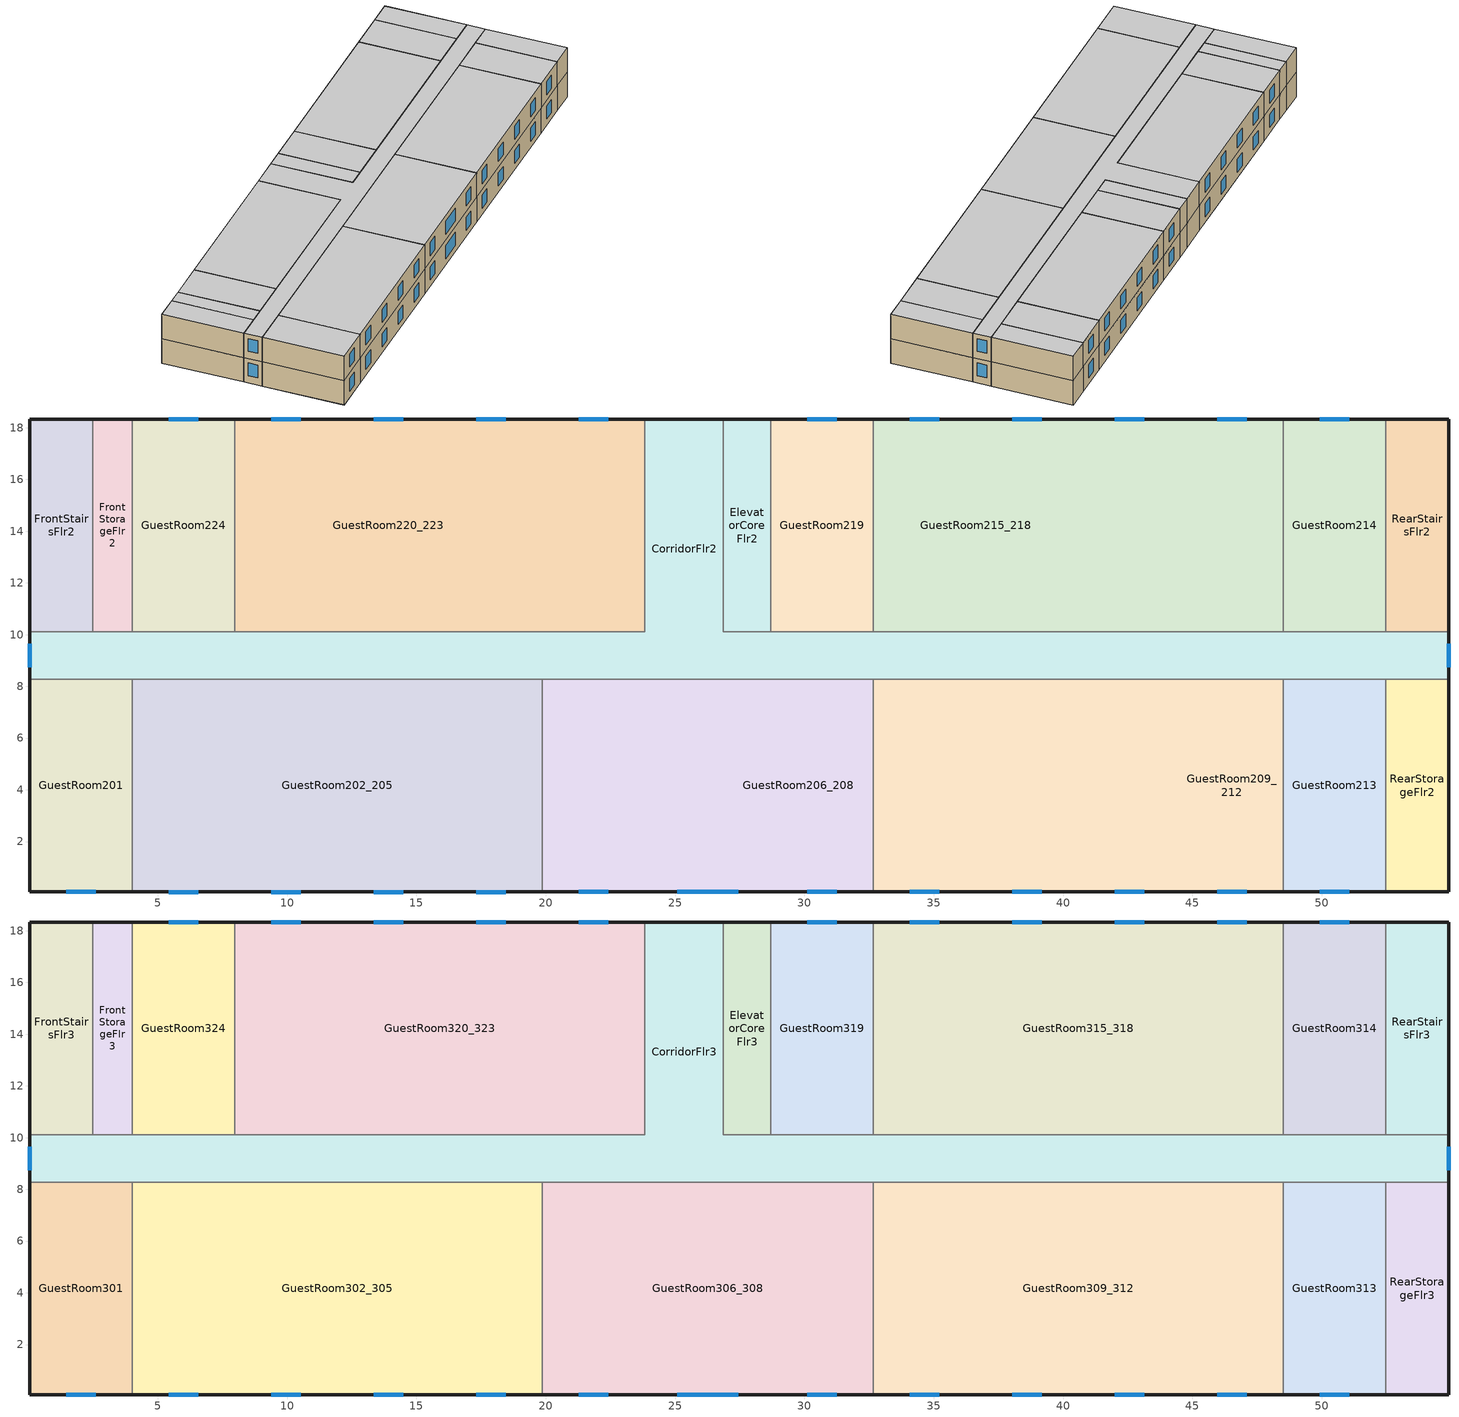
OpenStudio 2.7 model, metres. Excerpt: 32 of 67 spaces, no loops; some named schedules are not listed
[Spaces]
CorridorFlr2
 floor to CorridorFlr1: 26.87,18.34 26.87,10.11 54.91,10.11 54.91,8.28 0.05,8.28 0.05,10.11 23.82,10.11 23.82,18.34 z3.35
 wall outside: 0.05,10.11 0.05,8.28 / 54.91,8.28 54.91,10.11 / 26.87,18.34 23.82,18.34 z3.35:6.1
 wall to GuestRoom201: 0.05,8.28 4.01,8.28 z3.35:6.1
 wall to GuestRoom213: 48.51,8.28 52.47,8.28 z3.35:6.1
 wall to GuestRoom219: 32.66,10.11 28.7,10.11 z3.35:6.1
 wall to GuestRoom209_212: 32.66,8.28 48.51,8.28 z3.35:6.1
 wall to FrontStorageFlr2: 4.01,10.11 2.49,10.11 z3.35:6.1
 wall to RearStairsFlr2: 54.91,10.11 52.47,10.11 z3.35:6.1
 wall to ElevatorCoreFlr2: 28.7,10.11 26.87,10.11 26.87,18.34 z3.35:6.1
 wall to GuestRoom215_218: 48.51,10.11 32.66,10.11 z3.35:6.1
 wall to RearStorageFlr2: 52.47,8.28 54.91,8.28 z3.35:6.1
 wall to FrontStairsFlr2: 2.49,10.11 0.05,10.11 z3.35:6.1
 wall to GuestRoom206_208: 19.86,8.28 32.66,8.28 z3.35:6.1
 wall to GuestRoom220_223: 23.82,18.34 23.82,10.11 7.97,10.11 z3.35:6.1
 wall to GuestRoom202_205: 4.01,8.28 19.86,8.28 z3.35:6.1
 wall to GuestRoom224: 7.97,10.11 4.01,10.11 z3.35:6.1
 wall to GuestRoom214: 52.47,10.11 48.51,10.11 z3.35:6.1
 window: 0.05,9.66 0.05,8.73 / 54.91,8.73 54.91,9.66 z4.19:5.61
GuestRoom201
 floor to FrontLoungeFlr1: 4.01,8.28 4.01,0.05 0.05,0.05 0.05,8.28 z3.35
 wall outside: 0.05,8.28 0.05,0.05 4.01,0.05 z3.35:6.1
 wall to GuestRoom202_205: 4.01,0.05 4.01,8.28 z3.35:6.1
 window: 1.46,0.05 2.6,0.05 z4:5.45
GuestRoom220_223
 floor to FrontOfficeFlr1: 19.86,18.34 19.86,10.11 7.97,10.11 7.97,18.34 z3.35
 floor to ExerciseCenterFlr1: 23.82,18.34 23.82,10.11 19.86,10.11 19.86,18.34 z3.35
 wall outside: 23.82,18.34 7.97,18.34 z3.35:6.1
 wall to GuestRoom224: 7.97,18.34 7.97,10.11 z3.35:6.1
 window: 22.41,18.34 21.27,18.34 / 18.45,18.34 17.31,18.34 / 14.49,18.34 13.35,18.34 / 10.52,18.34 9.39,18.34 z4:5.45
GuestRoom202_205
 floor to FrontLoungeFlr1: 19.86,8.28 19.86,0.05 4.01,0.05 4.01,8.28 z3.35
 wall outside: 4.01,0.05 19.86,0.05 z3.35:6.1
 wall to GuestRoom206_208: 19.86,0.05 19.86,8.28 z3.35:6.1
 window: 17.31,0.05 18.45,0.05 / 9.39,0.05 10.52,0.05 / 13.35,0.05 14.49,0.05 / 5.42,0.05 6.56,0.05 z4:5.45
GuestRoom219
 floor to LaundryRoomFlr1: 32.66,18.34 32.66,10.11 28.7,10.11 28.7,18.34 z3.35
 wall outside: 32.66,18.34 28.7,18.34 z3.35:6.1
 wall to GuestRoom215_218: 32.66,10.11 32.66,18.34 z3.35:6.1
 wall to ElevatorCoreFlr2: 28.7,18.34 28.7,10.11 z3.35:6.1
 window: 31.25,18.34 30.11,18.34 z4:5.45
GuestRoom215_218
 floor to EmployeeLoungeFlr1: 44.55,18.34 44.55,10.11 40.59,10.11 40.59,18.34 z3.35
 floor to LaundryRoomFlr1: 40.59,18.34 40.59,10.11 32.66,10.11 32.66,18.34 z3.35
 floor to GuestRoom105: 48.51,18.34 48.51,10.11 44.55,10.11 44.55,18.34 z3.35
 wall outside: 48.51,18.34 32.66,18.34 z3.35:6.1
 wall to GuestRoom214: 48.51,10.11 48.51,18.34 z3.35:6.1
 window: 43.14,18.34 42,18.34 / 39.18,18.34 38.04,18.34 / 47.1,18.34 45.96,18.34 / 35.21,18.34 34.07,18.34 z4:5.45
GuestRoom213
 floor to GuestRoom103: 52.47,8.28 52.47,0.05 48.51,0.05 48.51,8.28 z3.35
 wall outside: 48.51,0.05 52.47,0.05 z3.35:6.1
 wall to GuestRoom209_212: 48.51,8.28 48.51,0.05 z3.35:6.1
 wall to RearStorageFlr2: 52.47,0.05 52.47,8.28 z3.35:6.1
 window: 49.92,0.05 51.06,0.05 z4:5.45
FrontStorageFlr2
 floor to FrontStorageFlr1: 4.01,18.34 4.01,10.11 2.49,10.11 2.49,18.34 z3.35
 wall outside: 4.01,18.34 2.49,18.34 z3.35:6.1
 wall to FrontStairsFlr2: 2.49,18.34 2.49,10.11 z3.35:6.1
 wall to GuestRoom224: 4.01,10.11 4.01,18.34 z3.35:6.1
GuestRoom206_208
 floor to RestroomFlr1: 23.82,8.28 23.82,0.05 19.86,0.05 19.86,8.28 z3.35
 floor to CorridorFlr1: 26.87,8.28 26.87,0.05 23.82,0.05 23.82,8.28 z3.35
 floor to MeetingRoomFlr1: 32.66,8.28 32.66,0.05 26.87,0.05 26.87,8.28 z3.35
 wall outside: 19.86,0.05 32.66,0.05 z3.35:6.1
 wall to GuestRoom209_212: 32.66,0.05 32.66,8.28 z3.35:6.1
 window: 25.08,0.05 27.44,0.05 / 21.27,0.05 22.41,0.05 / 30.11,0.05 31.25,0.05 z4:5.45
RearStorageFlr2
 floor to RearStorageFlr1: 54.91,8.28 54.91,0.05 52.47,0.05 52.47,8.28 z3.35
 wall outside: 52.47,0.05 54.91,0.05 54.91,8.28 z3.35:6.1
ElevatorCoreFlr2
 floor to ElevatorCoreFlr1: 28.7,18.34 28.7,10.11 26.87,10.11 26.87,18.34 z3.35
 wall outside: 28.7,18.34 26.87,18.34 z3.35:6.1
GuestRoom224
 floor to FrontOfficeFlr1: 7.97,18.34 7.97,10.11 4.01,10.11 4.01,18.34 z3.35
 wall outside: 7.97,18.34 4.01,18.34 z3.35:6.1
 window: 6.56,18.34 5.42,18.34 z4:5.45
RearStairsFlr2
 floor to RearStairsFlr1: 54.91,18.34 54.91,10.11 52.47,10.11 52.47,18.34 z3.35
 wall outside: 54.91,10.11 54.91,18.34 52.47,18.34 z3.35:6.1
 wall to GuestRoom214: 52.47,18.34 52.47,10.11 z3.35:6.1
FrontStairsFlr2
 floor to FrontStairsFlr1: 2.49,18.34 2.49,10.11 0.05,10.11 0.05,18.34 z3.35
 wall outside: 2.49,18.34 0.05,18.34 0.05,10.11 z3.35:6.1
GuestRoom209_212
 floor to GuestRoom102: 48.51,8.28 48.51,0.05 44.55,0.05 44.55,8.28 z3.35
 floor to GuestRoom101: 44.55,8.28 44.55,0.05 40.59,0.05 40.59,8.28 z3.35
 floor to MeetingRoomFlr1: 36.62,8.28 36.62,0.05 32.66,0.05 32.66,8.28 z3.35
 floor to MechanicalRoomFlr1: 40.59,8.28 40.59,0.05 36.62,0.05 36.62,8.28 z3.35
 wall outside: 32.66,0.05 48.51,0.05 z3.35:6.1
 window: 34.07,0.05 35.21,0.05 / 38.04,0.05 39.18,0.05 / 45.96,0.05 47.1,0.05 / 42,0.05 43.14,0.05 z4:5.45
GuestRoom214
 floor to GuestRoom104: 52.47,18.34 52.47,10.11 48.51,10.11 48.51,18.34 z3.35
 wall outside: 52.47,18.34 48.51,18.34 z3.35:6.1
 window: 51.06,18.34 49.92,18.34 z4:5.45
GuestRoom319
 floor to GuestRoom219: 32.66,18.34 32.66,10.11 28.7,10.11 28.7,18.34 z6.1
 wall outside: 32.66,18.34 28.7,18.34 z6.1:8.84
 wall to CorridorFlr3: 28.7,10.11 32.66,10.11 z6.1:8.84
 wall to GuestRoom315_318: 32.66,10.11 32.66,18.34 z6.1:8.84
 wall to ElevatorCoreFlr3: 28.7,18.34 28.7,10.11 z6.1:8.84
 window: 31.25,18.34 30.11,18.34 z6.75:8.19
 ceiling to GuestRoom419: 32.66,10.11 32.66,18.34 28.7,18.34 28.7,10.11 z8.84
GuestRoom320_323
 floor to GuestRoom220_223: 23.82,18.34 23.82,10.11 7.97,10.11 7.97,18.34 z6.1
 wall outside: 23.82,18.34 7.97,18.34 z6.1:8.84
 wall to CorridorFlr3: 7.97,10.11 23.82,10.11 23.82,18.34 z6.1:8.84
 wall to GuestRoom324: 7.97,18.34 7.97,10.11 z6.1:8.84
 window: 10.52,18.34 9.39,18.34 / 14.49,18.34 13.35,18.34 / 18.45,18.34 17.31,18.34 / 22.41,18.34 21.27,18.34 z6.75:8.19
 ceiling to GuestRoom420_423: 23.82,10.11 23.82,18.34 7.97,18.34 7.97,10.11 z8.84
RearStorageFlr3
 floor to RearStorageFlr2: 54.91,8.28 54.91,0.05 52.47,0.05 52.47,8.28 z6.1
 wall outside: 52.47,0.05 54.91,0.05 54.91,8.28 z6.1:8.84
 wall to GuestRoom313: 52.47,8.28 52.47,0.05 z6.1:8.84
 wall to CorridorFlr3: 54.91,8.28 52.47,8.28 z6.1:8.84
 ceiling to RearStorageFlr4: 54.91,0.05 54.91,8.28 52.47,8.28 52.47,0.05 z8.84
GuestRoom302_305
 floor to GuestRoom202_205: 19.86,8.28 19.86,0.05 4.01,0.05 4.01,8.28 z6.1
 wall outside: 4.01,0.05 19.86,0.05 z6.1:8.84
 wall to CorridorFlr3: 19.86,8.28 4.01,8.28 z6.1:8.84
 wall to GuestRoom306_308: 19.86,0.05 19.86,8.28 z6.1:8.84
 wall to GuestRoom301: 4.01,8.28 4.01,0.05 z6.1:8.84
 window: 5.42,0.05 6.56,0.05 / 17.31,0.05 18.45,0.05 / 9.39,0.05 10.52,0.05 / 13.35,0.05 14.49,0.05 z6.75:8.19
 ceiling to GuestRoom402_405: 19.86,0.05 19.86,8.28 4.01,8.28 4.01,0.05 z8.84
CorridorFlr3
 floor to CorridorFlr2: 26.87,18.34 26.87,10.11 54.91,10.11 54.91,8.28 0.05,8.28 0.05,10.11 23.82,10.11 23.82,18.34 z6.1
 wall outside: 0.05,10.11 0.05,8.28 / 26.87,18.34 23.82,18.34 / 54.91,8.28 54.91,10.11 z6.1:8.84
 wall to ElevatorCoreFlr3: 28.7,10.11 26.87,10.11 26.87,18.34 z6.1:8.84
 wall to FrontStairsFlr3: 2.49,10.11 0.05,10.11 z6.1:8.84
 wall to RearStairsFlr3: 54.91,10.11 52.47,10.11 z6.1:8.84
 wall to GuestRoom301: 0.05,8.28 4.01,8.28 z6.1:8.84
 wall to GuestRoom313: 48.51,8.28 52.47,8.28 z6.1:8.84
 wall to FrontStorageFlr3: 4.01,10.11 2.49,10.11 z6.1:8.84
 wall to GuestRoom314: 52.47,10.11 48.51,10.11 z6.1:8.84
 wall to GuestRoom324: 7.97,10.11 4.01,10.11 z6.1:8.84
 wall to GuestRoom309_312: 32.66,8.28 48.51,8.28 z6.1:8.84
 wall to GuestRoom306_308: 19.86,8.28 32.66,8.28 z6.1:8.84
 wall to GuestRoom315_318: 48.51,10.11 32.66,10.11 z6.1:8.84
 window: 54.91,8.73 54.91,9.66 / 0.05,9.66 0.05,8.73 z6.94:8.36
 ceiling to CorridorFlr4: 54.91,8.28 54.91,10.11 26.87,10.11 26.87,18.34 23.82,18.34 23.82,10.11 0.05,10.11 0.05,8.28 z8.84
GuestRoom315_318
 floor to GuestRoom215_218: 48.51,18.34 48.51,10.11 32.66,10.11 32.66,18.34 z6.1
 wall outside: 48.51,18.34 32.66,18.34 z6.1:8.84
 wall to GuestRoom314: 48.51,10.11 48.51,18.34 z6.1:8.84
 window: 35.21,18.34 34.07,18.34 / 43.14,18.34 42,18.34 / 47.1,18.34 45.96,18.34 / 39.18,18.34 38.04,18.34 z6.75:8.19
 ceiling to GuestRoom415_418: 48.51,10.11 48.51,18.34 32.66,18.34 32.66,10.11 z8.84
GuestRoom301
 floor to GuestRoom201: 4.01,8.28 4.01,0.05 0.05,0.05 0.05,8.28 z6.1
 wall outside: 0.05,8.28 0.05,0.05 4.01,0.05 z6.1:8.84
 window: 1.46,0.05 2.6,0.05 z6.75:8.19
 ceiling to GuestRoom401: 4.01,0.05 4.01,8.28 0.05,8.28 0.05,0.05 z8.84
GuestRoom314
 floor to GuestRoom214: 52.47,18.34 52.47,10.11 48.51,10.11 48.51,18.34 z6.1
 wall outside: 52.47,18.34 48.51,18.34 z6.1:8.84
 wall to RearStairsFlr3: 52.47,10.11 52.47,18.34 z6.1:8.84
 window: 51.06,18.34 49.92,18.34 z6.75:8.19
 ceiling to GuestRoom414: 52.47,10.11 52.47,18.34 48.51,18.34 48.51,10.11 z8.84
GuestRoom309_312
 floor to GuestRoom209_212: 48.51,8.28 48.51,0.05 32.66,0.05 32.66,8.28 z6.1
 wall outside: 32.66,0.05 48.51,0.05 z6.1:8.84
 wall to GuestRoom306_308: 32.66,8.28 32.66,0.05 z6.1:8.84
 wall to GuestRoom313: 48.51,0.05 48.51,8.28 z6.1:8.84
 window: 45.96,0.05 47.1,0.05 / 42,0.05 43.14,0.05 / 34.07,0.05 35.21,0.05 / 38.04,0.05 39.18,0.05 z6.75:8.19
 ceiling to GuestRoom409_412: 48.51,0.05 48.51,8.28 32.66,8.28 32.66,0.05 z8.84
ElevatorCoreFlr3
 floor to ElevatorCoreFlr2: 28.7,18.34 28.7,10.11 26.87,10.11 26.87,18.34 z6.1
 wall outside: 28.7,18.34 26.87,18.34 z6.1:8.84
 ceiling to ElevatorCoreFlr4: 28.7,10.11 28.7,18.34 26.87,18.34 26.87,10.11 z8.84
GuestRoom313
 floor to GuestRoom213: 52.47,8.28 52.47,0.05 48.51,0.05 48.51,8.28 z6.1
 wall outside: 48.51,0.05 52.47,0.05 z6.1:8.84
 window: 49.92,0.05 51.06,0.05 z6.75:8.19
 ceiling to GuestRoom413: 52.47,0.05 52.47,8.28 48.51,8.28 48.51,0.05 z8.84
GuestRoom306_308
 floor to GuestRoom206_208: 32.66,8.28 32.66,0.05 19.86,0.05 19.86,8.28 z6.1
 wall outside: 19.86,0.05 32.66,0.05 z6.1:8.84
 window: 21.27,0.05 22.41,0.05 / 25.08,0.05 27.44,0.05 / 30.11,0.05 31.25,0.05 z6.75:8.19
 ceiling to GuestRoom406_408: 32.66,0.05 32.66,8.28 19.86,8.28 19.86,0.05 z8.84
FrontStorageFlr3
 floor to FrontStorageFlr2: 4.01,18.34 4.01,10.11 2.49,10.11 2.49,18.34 z6.1
 wall outside: 4.01,18.34 2.49,18.34 z6.1:8.84
 wall to FrontStairsFlr3: 2.49,18.34 2.49,10.11 z6.1:8.84
 wall to GuestRoom324: 4.01,10.11 4.01,18.34 z6.1:8.84
 ceiling to FrontStorageFlr4: 4.01,10.11 4.01,18.34 2.49,18.34 2.49,10.11 z8.84
GuestRoom324
 floor to GuestRoom224: 7.97,18.34 7.97,10.11 4.01,10.11 4.01,18.34 z6.1
 wall outside: 7.97,18.34 4.01,18.34 z6.1:8.84
 window: 6.56,18.34 5.42,18.34 z6.75:8.19
 ceiling to GuestRoom424: 7.97,10.11 7.97,18.34 4.01,18.34 4.01,10.11 z8.84
RearStairsFlr3
 floor to RearStairsFlr2: 54.91,18.34 54.91,10.11 52.47,10.11 52.47,18.34 z6.1
 wall outside: 54.91,10.11 54.91,18.34 52.47,18.34 z6.1:8.84
 ceiling to RearStairsFlr4: 54.91,10.11 54.91,18.34 52.47,18.34 52.47,10.11 z8.84
FrontStairsFlr3
 floor to FrontStairsFlr2: 2.49,18.34 2.49,10.11 0.05,10.11 0.05,18.34 z6.1
 wall outside: 2.49,18.34 0.05,18.34 0.05,10.11 z6.1:8.84
 ceiling to FrontStairsFlr4: 2.49,10.11 2.49,18.34 0.05,18.34 0.05,10.11 z8.84
[Building]
-SmallHotel-ASHRAE 169-2013-4A created: 2019-04-24 11:10:35 -0700: North Axis {deg}=180; Default Construction Set=90.1-2013 - SmHotel - ASHRAE 169-2013-4A; Standards Number of Stories=4; Standards Number of Above Ground Stories=4; Standards Building Type=SmallHotel
[Site]
New York-John F Kennedy Intl AP_NY_USA: Latitude {deg}=40.65; Longitude {deg}=-73.8; Time Zone {hr}=-5; Elevation {m}=5; Terrain=Suburbs
[Site:WaterMainsTemperature]
Calculation Method=Correlation; Annual Average Outdoor Air Temperature {C}=12.4667; Maximum Difference In Monthly Average Outdoor Air Temperatures {deltaC}=25.2
[SizingPeriod:DesignDay] Barometric Pressure {Pa}=101241; Sky Clearness=0; Rain Indicator=0; Snow Indicator=0; Day of Month=21; Daylight Saving Time Indicator=0; Humidity Indicating Type=Wetbulb; Dry-Bulb Temperature Range Modifier Type=DefaultMultipliers
Name | Maximum Dry-Bulb Temperature {C} | Daily Dry-Bulb Temperature Range {deltaC} | Humidity Indicating Conditions at Maximum Dry-Bulb | Wind Speed {m/s} | Wind Direction {deg} | Month | Day Type | Solar Model Indicator | ASHRAE Taub | ASHRAE Taud
New.York-John.F.Kennedy.Intl.AP_NY_USA Ann Htg 99.6% Condns DB | -10.7 | 0 | -10.7 | 7.5 | 320 | 1 | WinterDesignDay | ASHRAEClearSky
New.York-John.F.Kennedy.Intl.AP_NY_USA Ann Clg .4% Condns DB=>MWB | 32.1 | 7.4 | 23.1 | 5.6 | 230 | 7 | SummerDesignDay | ASHRAETau | 0.541 | 1.8
[Site:GroundTemperature:BuildingSurface]
20.39, 20.32, 20.35, 20.42, 20.52, 20.66, 20.77, 20.84, 20.83, 20.75, 20.63, 20.49
[ClimateZones]
Climate Zone Institution Name 1=ASHRAE; Climate Zone Document Name 1=ANSI/ASHRAE Standard 169; Climate Zone Document Year 1=2006; Climate Zone Value 1=4A
[Material:NoMass] Thermal Absorptance=0.9; Solar Absorptance=0.7
Name | Roughness | Thermal Resistance {m2-K/W} | Visible Absorptance
CP02 CARPET PAD | VeryRough | 0.21648 | 0.8
Typical Insulation R-14.97 | Smooth | 2.63723 | 0.7
Typical Carpet Pad | Smooth | 0.21648 | 0.8
Typical Insulation R-13.45; Typical Insulation R-13.45 1; Typical Insulation R-13.45 2 | Smooth | 2.368 | 0.7
Typical Insulation R-30.13; Typical Insulation R-30.13 1; Typical Insulation R-30.13 2 | Smooth | 5.30668 | 0.7
Typical Insulation R-1.15; Typical Insulation R-1.15 2; Typical Insulation R-1.15 4 | Smooth | 0.202509 | 0.7
Typical Insulation R-1.15 1; Typical Insulation R-1.15 3; Typical Insulation R-1.15 5 | Smooth | 0.202527 | 0.7
Typical Insulation R-17.04; Typical Insulation R-17.04 1 | Smooth | 3.00072 | 0.7
[Material] Thermal Absorptance=0.9
Name | Roughness | Thickness {m} | Conductivity {W/m-K} | Density {kg/m3} | Specific Heat {J/kg-K} | Solar Absorptance | Visible Absorptance
4 in. Normalweight Concrete Floor | MediumRough | 0.1016 | 2.31 | 2322 | 832 | 0.7 | 0.7
25mm Stucco | Smooth | 0.0254 | 0.72 | 1856 | 840 | 0.7 | 0.7
5/8 in. Gypsum Board | MediumSmooth | 0.0159 | 0.16 | 800 | 1090 | 0.7 | 0.7
Roof Membrane | VeryRough | 0.0095 | 0.16 | 1121.29 | 1460 | 0.7 | 0.7
Metal Roof Surface; F08 Metal surface | Smooth | 0.0008 | 45.28 | 7824 | 500 | 0.7 | 0.7
1/2 in. Gypsum Board | Smooth | 0.0127 | 0.16 | 800 | 1090 | 0.7 | 0.5
8 in. Normalweight Concrete Floor | MediumRough | 0.2032 | 2.31 | 2322 | 832 | 0.7 | 0.7
8 in. Concrete Block Basement Wall | MediumRough | 0.2032 | 1.326 | 1842 | 912 | 0.7 | 0.7
G05 25mm wood | MediumSmooth | 0.0254 | 0.15 | 608 | 1630 | 0.5 | 0.5
6 in. Normalweight Concrete Floor | MediumRough | 0.1524 | 2.31 | 2322 | 832 | 0.7 | 0.7
[DefaultConstructionSet] Interior Partition Construction=Typical Interior Partition
Name | Default Exterior Surface Constructions | Default Interior Surface Constructions | Default Ground Contact Surface Constructions | Default Exterior SubSurface Constructions | Default Interior SubSurface Constructions
90.1-2013 - SmHotel - ASHRAE 169-2013-4A | Default Surface Constructions 1 | Default Surface Constructions 2 | Default Surface Constructions 3 | Default Sub Surface Constructions 1 | Default Sub Surface Constructions 2
90.1-2013 - SmHotel - ASHRAE 169-2013-4A 1 | Default Surface Constructions 4 | Default Surface Constructions 5 | Default Surface Constructions 6 | Default Sub Surface Constructions 3 | Default Sub Surface Constructions 4
90.1-2013 - SmHotel - ASHRAE 169-2013-4A 2 | Default Surface Constructions 7 | Default Surface Constructions 8 | Default Surface Constructions 9 | Default Sub Surface Constructions 5 | Default Sub Surface Constructions 6
[DefaultSurfaceConstructions]
Name | Floor Construction | Wall Construction | Roof Ceiling Construction
Default Surface Constructions 1 | Typical Insulated Exterior Mass Floor R-17.54 | Typical Insulated Steel Framed Exterior Wall R-15.63 | Typical IEAD Roof R-31.25
Default Surface Constructions 2; Default Surface Constructions 5; Default Surface Constructions 8 | int_slab_floor_smallhotel | int_wall_smallhotel | int_slab_ceiling_smallhotel
Default Surface Constructions 3 | Typical Insulated Carpeted 8in Slab Floor | Typical Insulated Basement Mass Wall
Default Surface Constructions 4 | Typical Insulated Exterior Mass Floor R-19.61 | Typical Insulated Steel Framed Exterior Wall R-15.63 1 | Typical IEAD Roof R-31.25 1
Default Surface Constructions 6; Default Surface Constructions 9 | Typical Insulated Carpeted 6in Slab Floor | Typical Insulated Basement Mass Wall
Default Surface Constructions 7 | Typical Insulated Exterior Mass Floor R-19.61 1 | Typical Insulated Steel Framed Exterior Wall R-15.63 2 | Typical IEAD Roof R-31.25 2
[Construction]
Typical Insulated Exterior Mass Floor R-17.54: Typical Insulation R-14.97, 4 in. Normalweight Concrete Floor, Typical Carpet Pad
Typical Insulated Steel Framed Exterior Wall R-15.63: 25mm Stucco, 5/8 in. Gypsum Board, Typical Insulation R-13.45, 5/8 in. Gypsum Board
Typical IEAD Roof R-31.25: Roof Membrane, Typical Insulation R-30.13, Metal Roof Surface
int_slab_floor_smallhotel: 4 in. Normalweight Concrete Floor, CP02 CARPET PAD
int_wall_smallhotel: 1/2 in. Gypsum Board, 1/2 in. Gypsum Board
int_slab_ceiling_smallhotel: CP02 CARPET PAD, 4 in. Normalweight Concrete Floor
Typical Insulated Carpeted 8in Slab Floor: 8 in. Normalweight Concrete Floor, Typical Carpet Pad
Typical Insulated Basement Mass Wall: 8 in. Concrete Block Basement Wall
U 0.48 SHGC 0.40 Dbl Ref-D Clr 6mm/13mm: REF D CLEAR 6MM, AIR 13MM, CLEAR 6MM
Typical Insulated Metal Door R-2.0: F08 Metal surface, Typical Insulation R-1.15
U 0.44 SHGC 0.26 Dbl Ref-B-H Clr 6mm/13mm Air: REF B CLEAR HI 6MM, AIR 13MM, CLEAR 6MM
Typical Overhead Door R-2.0: Typical Insulation R-1.15 1
Window_U_0.50_SHGC_0.40_Skylight_Frame_Width_0.430_in: Glass_2052_LayerAvg, Gap_1_W_0_0038, Glass_2027F_LayerAvg
Typical Interior Window: Clear 3mm
Typical Interior Door; Typical Interior Partition: G05 25mm wood
Typical Insulated Exterior Mass Floor R-19.61: Typical Insulation R-17.04, 4 in. Normalweight Concrete Floor, Typical Carpet Pad
Typical Insulated Steel Framed Exterior Wall R-15.63 1: 25mm Stucco, 5/8 in. Gypsum Board, Typical Insulation R-13.45 1, 5/8 in. Gypsum Board
Typical IEAD Roof R-31.25 1: Roof Membrane, Typical Insulation R-30.13 1, Metal Roof Surface
Typical Insulated Carpeted 6in Slab Floor: 6 in. Normalweight Concrete Floor, Typical Carpet Pad
U 0.65 SHGC 0.25 Dbl Ref-C-H Clr 6mm/6mm Air: REF C CLEAR HI 6MM, AIR 6MM, CLEAR 6MM
Typical Insulated Metal Door R-2.0 1: F08 Metal surface, Typical Insulation R-1.15 2
Typical Overhead Door R-2.0 1: Typical Insulation R-1.15 3
Typical Insulated Exterior Mass Floor R-19.61 1: Typical Insulation R-17.04 1, 4 in. Normalweight Concrete Floor, Typical Carpet Pad
Typical Insulated Steel Framed Exterior Wall R-15.63 2: 25mm Stucco, 5/8 in. Gypsum Board, Typical Insulation R-13.45 2, 5/8 in. Gypsum Board
Typical IEAD Roof R-31.25 2: Roof Membrane, Typical Insulation R-30.13 2, Metal Roof Surface
Typical Insulated Metal Door R-2.0 2: F08 Metal surface, Typical Insulation R-1.15 4
Typical Overhead Door R-2.0 2: Typical Insulation R-1.15 5
[DefaultSubSurfaceConstructions]
Name | Fixed Window Construction | Operable Window Construction | Door Construction | Glass Door Construction | Overhead Door Construction | Skylight Construction | Tubular Daylight Dome Construction | Tubular Daylight Diffuser Construction
Default Sub Surface Constructions 1 | U 0.48 SHGC 0.40 Dbl Ref-D Clr 6mm/13mm | U 0.48 SHGC 0.40 Dbl Ref-D Clr 6mm/13mm | Typical Insulated Metal Door R-2.0 | U 0.44 SHGC 0.26 Dbl Ref-B-H Clr 6mm/13mm Air | Typical Overhead Door R-2.0 | Window_U_0.50_SHGC_0.40_Skylight_Frame_Width_0.430_in | Typical Interior Window | Typical Interior Window
Default Sub Surface Constructions 2; Default Sub Surface Constructions 4; Default Sub Surface Constructions 6 | Typical Interior Window | Typical Interior Window | Typical Interior Door
Default Sub Surface Constructions 3 | U 0.65 SHGC 0.25 Dbl Ref-C-H Clr 6mm/6mm Air | U 0.65 SHGC 0.25 Dbl Ref-C-H Clr 6mm/6mm Air | Typical Insulated Metal Door R-2.0 1 |  | Typical Overhead Door R-2.0 1 | U 0.48 SHGC 0.40 Dbl Ref-D Clr 6mm/13mm | Typical Interior Window | Typical Interior Window
Default Sub Surface Constructions 5 | U 0.65 SHGC 0.25 Dbl Ref-C-H Clr 6mm/6mm Air | U 0.65 SHGC 0.25 Dbl Ref-C-H Clr 6mm/6mm Air | Typical Insulated Metal Door R-2.0 2 |  | Typical Overhead Door R-2.0 2 | U 0.48 SHGC 0.40 Dbl Ref-D Clr 6mm/13mm | Typical Interior Window | Typical Interior Window
[WindowMaterial:Glazing] Optical Data Type=SpectralAverage; Infrared Transmittance at Normal Incidence=0; Dirt Correction Factor for Solar and Visible Transmittance=1; Solar Diffusing=No
Name | Thickness {m} | Solar Transmittance at Normal Incidence | Front Side Solar Reflectance at Normal Incidence | Back Side Solar Reflectance at Normal Incidence | Visible Transmittance at Normal Incidence | Front Side Visible Reflectance at Normal Incidence | Back Side Visible Reflectance at Normal Incidence | Front Side Infrared Hemispherical Emissivity | Back Side Infrared Hemispherical Emissivity | Conductivity {W/m-K}
REF D CLEAR 6MM | 0.006 | 0.429 | 0.308 | 0.379 | 0.334 | 0.453 | 0.505 | 0.84 | 0.82 | 0.9
CLEAR 6MM | 0.006 | 0.775 | 0.071 | 0.071 | 0.881 | 0.08 | 0.08 | 0.84 | 0.84 | 0.9
REF B CLEAR HI 6MM | 0.006 | 0.24 | 0.16 | 0.32 | 0.3 | 0.16 | 0.29 | 0.84 | 0.6 | 0.9
Glass_2052_LayerAvg | 0.00837 | 0.507767 | 0.054228 | 0.0544931 | 0.586833 | 0.05805 | 0.058397 | 0.84 | 0.84 | 1
Glass_2027F_LayerAvg | 0.004 | 0.369744 | 0.470069 | 0.340935 | 0.765222 | 0.0546 | 0.073741 | 0.03675 | 0.84 | 1
Clear 3mm | 0.003 | 0.837 | 0.075 | 0.075 | 0.898 | 0.081 | 0.081 | 0.84 | 0.84 | 0.9
REF C CLEAR HI 6MM | 0.006 | 0.2 | 0.16 | 0.39 | 0.22 | 0.17 | 0.35 | 0.84 | 0.55 | 0.9
[WindowMaterial:Gas] Gas Type=Air
Name | Thickness {m}
AIR 13MM | 0.0127
Gap_1_W_0_0038 | 0.0038
AIR 6MM | 0.0063
[Space]
Name | Space Type | Default Construction Set | Building Story | Thermal Zone
GuestRoom319 | SmallHotel GuestRoom123Vac | 90.1-2013 - SmHotel - ASHRAE 169-2013-4A 2 | BuildingStory3 | GuestRoom319 ZN
GuestRoom209_212 | SmallHotel GuestRoom123Occ | 90.1-2013 - SmHotel - ASHRAE 169-2013-4A 1 | BuildingStory2 | GuestRoom209_212 ZN
CorridorFlr2 | SmallHotel Corridor | 90.1-2013 - SmHotel - ASHRAE 169-2013-4A 1 | BuildingStory2 | CorridorFlr2 ZN
FrontStairsFlr2 | SmallHotel Stair | 90.1-2013 - SmHotel - ASHRAE 169-2013-4A 1 | BuildingStory2 | FrontStairsFlr2 ZN
GuestRoom320_323 | SmallHotel GuestRoom123Occ | 90.1-2013 - SmHotel - ASHRAE 169-2013-4A 2 | BuildingStory3 | GuestRoom320_323 ZN
GuestRoom224 | SmallHotel GuestRoom123Occ | 90.1-2013 - SmHotel - ASHRAE 169-2013-4A 1 | BuildingStory2 | GuestRoom224 ZN
RearStorageFlr3 | SmallHotel Storage | 90.1-2013 - SmHotel - ASHRAE 169-2013-4A 2 | BuildingStory3 | RearStorageFlr3 ZN
GuestRoom302_305 | SmallHotel GuestRoom123Vac | 90.1-2013 - SmHotel - ASHRAE 169-2013-4A 2 | BuildingStory3 | GuestRoom302_305 ZN
CorridorFlr3 | SmallHotel Corridor | 90.1-2013 - SmHotel - ASHRAE 169-2013-4A 2 | BuildingStory3 | CorridorFlr3 ZN
GuestRoom215_218 | SmallHotel GuestRoom123Vac | 90.1-2013 - SmHotel - ASHRAE 169-2013-4A 1 | BuildingStory2 | GuestRoom215_218 ZN
GuestRoom201 | SmallHotel GuestRoom123Vac | 90.1-2013 - SmHotel - ASHRAE 169-2013-4A 1 | BuildingStory2 | GuestRoom201 ZN
GuestRoom220_223 | SmallHotel GuestRoom123Occ | 90.1-2013 - SmHotel - ASHRAE 169-2013-4A 1 | BuildingStory2 | GuestRoom220_223 ZN
GuestRoom315_318 | SmallHotel GuestRoom123Occ | 90.1-2013 - SmHotel - ASHRAE 169-2013-4A 2 | BuildingStory3 | GuestRoom315_318 ZN
FrontStorageFlr3 | SmallHotel Storage | 90.1-2013 - SmHotel - ASHRAE 169-2013-4A 2 | BuildingStory3 | FrontStorageFlr3 ZN
GuestRoom202_205 | SmallHotel GuestRoom123Occ | 90.1-2013 - SmHotel - ASHRAE 169-2013-4A 1 | BuildingStory2 | GuestRoom202_205 ZN
GuestRoom301 | SmallHotel GuestRoom123Vac | 90.1-2013 - SmHotel - ASHRAE 169-2013-4A 2 | BuildingStory3 | GuestRoom301 ZN
GuestRoom219 | SmallHotel GuestRoom123Occ | 90.1-2013 - SmHotel - ASHRAE 169-2013-4A 1 | BuildingStory2 | GuestRoom219 ZN
GuestRoom213 | SmallHotel GuestRoom123Occ | 90.1-2013 - SmHotel - ASHRAE 169-2013-4A 1 | BuildingStory2 | GuestRoom213 ZN
GuestRoom314 | SmallHotel GuestRoom123Occ | 90.1-2013 - SmHotel - ASHRAE 169-2013-4A 2 | BuildingStory3 | GuestRoom314 ZN
RearStorageFlr2 | SmallHotel Storage | 90.1-2013 - SmHotel - ASHRAE 169-2013-4A 1 | BuildingStory2 | RearStorageFlr2 ZN
FrontStorageFlr2 | SmallHotel Storage | 90.1-2013 - SmHotel - ASHRAE 169-2013-4A 1 | BuildingStory2 | FrontStorageFlr2 ZN
GuestRoom313 | SmallHotel GuestRoom123Vac | 90.1-2013 - SmHotel - ASHRAE 169-2013-4A 2 | BuildingStory3 | GuestRoom313 ZN
GuestRoom309_312 | SmallHotel GuestRoom123Occ | 90.1-2013 - SmHotel - ASHRAE 169-2013-4A 2 | BuildingStory3 | GuestRoom309_312 ZN
ElevatorCoreFlr3 | SmallHotel ElevatorCore | 90.1-2013 - SmHotel - ASHRAE 169-2013-4A 2 | BuildingStory3 | ElevatorCoreFlr3 ZN
GuestRoom206_208 | SmallHotel GuestRoom123Occ | 90.1-2013 - SmHotel - ASHRAE 169-2013-4A 1 | BuildingStory2 | GuestRoom206_208 ZN
ElevatorCoreFlr2 | SmallHotel ElevatorCore | 90.1-2013 - SmHotel - ASHRAE 169-2013-4A 1 | BuildingStory2 | ElevatorCoreFlr2 ZN
GuestRoom306_308 | SmallHotel GuestRoom123Vac | 90.1-2013 - SmHotel - ASHRAE 169-2013-4A 2 | BuildingStory3 | GuestRoom306_308 ZN
FrontStairsFlr3 | SmallHotel Stair | 90.1-2013 - SmHotel - ASHRAE 169-2013-4A 2 | BuildingStory3 | FrontStairsFlr3 ZN
RearStairsFlr2 | SmallHotel Stair | 90.1-2013 - SmHotel - ASHRAE 169-2013-4A 1 | BuildingStory2 | RearStairsFlr2 ZN
RearStairsFlr3 | SmallHotel Stair | 90.1-2013 - SmHotel - ASHRAE 169-2013-4A 2 | BuildingStory3 | RearStairsFlr3 ZN
GuestRoom324 | SmallHotel GuestRoom123Vac | 90.1-2013 - SmHotel - ASHRAE 169-2013-4A 2 | BuildingStory3 | GuestRoom324 ZN
GuestRoom214 | SmallHotel GuestRoom123Occ | 90.1-2013 - SmHotel - ASHRAE 169-2013-4A 1 | BuildingStory2 | GuestRoom214 ZN
[BuildingStory]
BuildingStory2; BuildingStory3
[SpaceType] Standards Building Type=SmallHotel
Name | Default Schedule Set | Design Specification Outdoor Air Object | Standards Space Type
SmallHotel Corridor | SmallHotel Corridor Schedule Set | SmallHotel Corridor Ventilation | Corridor
SmallHotel ElevatorCore | SmallHotel ElevatorCore Schedule Set | SmallHotel ElevatorCore Ventilation | ElevatorCore
SmallHotel Stair | SmallHotel Stair Schedule Set | SmallHotel Stair Ventilation | Stair
SmallHotel Storage | SmallHotel Storage Schedule Set | SmallHotel Storage Ventilation | Storage
SmallHotel GuestRoom123Occ | SmallHotel GuestRoom123Occ Schedule Set | SmallHotel GuestRoom123Occ Ventilation | GuestRoom123Occ
SmallHotel GuestRoom123Vac | SmallHotel GuestRoom123Vac Schedule Set | SmallHotel GuestRoom123Vac Ventilation | GuestRoom123Vac
[Lights:Definition] Design Level Calculation Method=Watts/Area; Fraction Radiant=0.7; Fraction Visible=0.2
Name | Watts per Space Floor Area {W/m2}
SmallHotel Corridor Lights Definition | 8.52502
SmallHotel GuestRoom123Occ Lights Definition; SmallHotel GuestRoom123Vac Lights Definition | 9.79516
SmallHotel Stair Lights Definition | 7.4271
SmallHotel Storage Lights Definition | 6.78126
[Lights] Fraction Replaceable=1
Name | Lights Definition | Space or SpaceType
SmallHotel Corridor Lights | SmallHotel Corridor Lights Definition | SmallHotel Corridor
SmallHotel GuestRoom123Occ Lights | SmallHotel GuestRoom123Occ Lights Definition | SmallHotel GuestRoom123Occ
SmallHotel GuestRoom123Vac Lights | SmallHotel GuestRoom123Vac Lights Definition | SmallHotel GuestRoom123Vac
SmallHotel Stair Lights | SmallHotel Stair Lights Definition | SmallHotel Stair
SmallHotel Storage Lights | SmallHotel Storage Lights Definition | SmallHotel Storage
[DesignSpecification:OutdoorAir] Outdoor Air Method=Sum
Name | Outdoor Air Flow per Floor Area {m3/s-m2} | Outdoor Air Flow per Person {m3/s-person}
SmallHotel Corridor Ventilation; SmallHotel Stair Ventilation | 0.0003048
SmallHotel ElevatorCore Ventilation; SmallHotel Storage Ventilation | 0.0006096
SmallHotel GuestRoom123Occ Ventilation; SmallHotel GuestRoom123Vac Ventilation | 0.0003048 | 0.00235974
[DefaultScheduleSet]
Name | Number of People Schedule | People Activity Level Schedule | Lighting Schedule | Electric Equipment Schedule | Infiltration Schedule
SmallHotel Corridor Schedule Set | HotelSmall AlwaysOff | HotelSmall Activity_Sch | HotelSmall BLDG_LIGHT_CORRIDOR_SCH_2013 | HotelSmall AlwaysOff | Always On
SmallHotel ElevatorCore Schedule Set |  |  | HotelSmall AlwaysOff | HotelSmall BLDG_ELEVATORS | Always On
SmallHotel GuestRoom123Occ Schedule Set | HotelSmall GuestRoom_Occ_Sch | HotelSmall Activity_Sch | HotelSmall BLDG_LIGHT_GUESTROOM_SCH_2013 | HotelSmall GuestRoom_Eqp_Sch_Adva | HotelSmall GuestRoom_Infil_Sch
SmallHotel GuestRoom123Vac Schedule Set | HotelSmall AlwaysOff | HotelSmall Activity_Sch | HotelSmall AlwaysOff | HotelSmall AlwaysOff | HotelSmall GuestRoom_Infil_Sch
SmallHotel Stair Schedule Set | HotelSmall AlwaysOff | HotelSmall Activity_Sch | HotelSmall BLDG_LIGHT_STAIR_SCH | HotelSmall AlwaysOff | Always On
SmallHotel Storage Schedule Set | HotelSmall AlwaysOff | HotelSmall Activity_Sch | HotelSmall BLDG_LIGHT_STORAGE_SCH | HotelSmall AlwaysOff | Always On
[ThermostatSetpoint:DualSetpoint]
Name | Heating Setpoint Temperature Schedule | Cooling Setpoint Temperature Schedule
SmallHotel Corridor Thermostat 2; SmallHotel Corridor Thermostat 3 | HotelSmall CommonArea_HtgSP_Sch | HotelSmall CommonArea_ClgSP_Sch
SmallHotel ElevatorCore Thermostat 1; SmallHotel ElevatorCore Thermostat 2
SmallHotel Stair Thermostat 2; SmallHotel Stair Thermostat 3; SmallHotel Storage Thermostat 2; SmallHotel Storage Thermostat 3; SmallHotel Stair Thermostat 5; SmallHotel Stair Thermostat 6; SmallHotel Storage Thermostat 5; SmallHotel Storage Thermostat 6 | HotelSmall SemiHeated_HtgSP_Sch | SmallHotel UnitHeater ClgSP Sch
SmallHotel GuestRoom123Vac Thermostat 3; SmallHotel GuestRoom123Vac Thermostat 4; SmallHotel GuestRoom123Vac Thermostat 5; SmallHotel GuestRoom123Vac Thermostat 6; SmallHotel GuestRoom123Vac Thermostat 7; SmallHotel GuestRoom123Vac Thermostat 8; SmallHotel GuestRoom123Vac Thermostat 9; SmallHotel GuestRoom123Vac Thermostat 10 | HotelSmall VacGuestRoom_HtgSP_Sch | HotelSmall VacGuestRoom_ClgSP_Sch
SmallHotel GuestRoom123Occ Thermostat 4; SmallHotel GuestRoom123Occ Thermostat 5; SmallHotel GuestRoom123Occ Thermostat 6; SmallHotel GuestRoom123Occ Thermostat 7; SmallHotel GuestRoom123Occ Thermostat 8; SmallHotel GuestRoom123Occ Thermostat 9; SmallHotel GuestRoom123Occ Thermostat 10; SmallHotel GuestRoom123Occ Thermostat 11; SmallHotel GuestRoom123Occ Thermostat 12; SmallHotel GuestRoom123Occ Thermostat 13; SmallHotel GuestRoom123Occ Thermostat 14; SmallHotel GuestRoom123Occ Thermostat 15 | HotelSmall Adva_OccGuestRoom_HtgSP_Sch | HotelSmall Adva_OccGuestRoom_ClgSP_Sch
[ElectricEquipment:Definition] Design Level Calculation Method=Watts/Area; Watts per Space Floor Area {W/m2}=11.8403; Fraction Radiant=0.5
SmallHotel GuestRoom123Occ Elec Equip Definition; SmallHotel GuestRoom123Vac Elec Equip Definition
[ElectricEquipment]
Name | Electric Equipment Definition | Space or SpaceType
SmallHotel GuestRoom123Occ Elec Equip | SmallHotel GuestRoom123Occ Elec Equip Definition | SmallHotel GuestRoom123Occ
SmallHotel GuestRoom123Vac Elec Equip | SmallHotel GuestRoom123Vac Elec Equip Definition | SmallHotel GuestRoom123Vac
[People:Definition] Number of People Calculation Method=People/Area; People per Space Floor Area {person/m2}=0.0459619; Fraction Radiant=0.3
SmallHotel GuestRoom123Occ People Definition; SmallHotel GuestRoom123Vac People Definition
[People] Work Efficiency Schedule=Work Efficiency Schedule; Clothing Insulation Schedule=Clothing Schedule; Air Velocity Schedule=Air Velocity Schedule; Multiplier=1
Name | People Definition | Space or SpaceType
SmallHotel GuestRoom123Occ People | SmallHotel GuestRoom123Occ People Definition | SmallHotel GuestRoom123Occ
SmallHotel GuestRoom123Vac People | SmallHotel GuestRoom123Vac People Definition | SmallHotel GuestRoom123Vac
[SpaceInfiltration:DesignFlowRate] Design Flow Rate Calculation Method=Flow/ExteriorArea; Flow per Exterior Surface Area {m3/s-m2}=0.000569573; Constant Term Coefficient=0; Temperature Term Coefficient=0; Velocity Term Coefficient=0.224; Velocity Squared Term Coefficient=0
Name | Space or SpaceType | Schedule
CorridorFlr2 Infiltration | CorridorFlr2 | Always On
CorridorFlr3 Infiltration | CorridorFlr3 | Always On
ElevatorCoreFlr2 Infiltration | ElevatorCoreFlr2 | Always On
ElevatorCoreFlr3 Infiltration | ElevatorCoreFlr3 | Always On
FrontStairsFlr2 Infiltration | FrontStairsFlr2 | Always On
FrontStairsFlr3 Infiltration | FrontStairsFlr3 | Always On
FrontStorageFlr2 Infiltration | FrontStorageFlr2 | Always On
FrontStorageFlr3 Infiltration | FrontStorageFlr3 | Always On
GuestRoom201 Infiltration | GuestRoom201 | HotelSmall GuestRoom_Infil_Sch
GuestRoom202_205 Infiltration | GuestRoom202_205 | HotelSmall GuestRoom_Infil_Sch
GuestRoom206_208 Infiltration | GuestRoom206_208 | HotelSmall GuestRoom_Infil_Sch
GuestRoom209_212 Infiltration | GuestRoom209_212 | HotelSmall GuestRoom_Infil_Sch
GuestRoom213 Infiltration | GuestRoom213 | HotelSmall GuestRoom_Infil_Sch
GuestRoom214 Infiltration | GuestRoom214 | HotelSmall GuestRoom_Infil_Sch
GuestRoom215_218 Infiltration | GuestRoom215_218 | HotelSmall GuestRoom_Infil_Sch
GuestRoom219 Infiltration | GuestRoom219 | HotelSmall GuestRoom_Infil_Sch
GuestRoom220_223 Infiltration | GuestRoom220_223 | HotelSmall GuestRoom_Infil_Sch
GuestRoom224 Infiltration | GuestRoom224 | HotelSmall GuestRoom_Infil_Sch
GuestRoom301 Infiltration | GuestRoom301 | HotelSmall GuestRoom_Infil_Sch
GuestRoom302_305 Infiltration | GuestRoom302_305 | HotelSmall GuestRoom_Infil_Sch
GuestRoom306_308 Infiltration | GuestRoom306_308 | HotelSmall GuestRoom_Infil_Sch
GuestRoom309_312 Infiltration | GuestRoom309_312 | HotelSmall GuestRoom_Infil_Sch
GuestRoom313 Infiltration | GuestRoom313 | HotelSmall GuestRoom_Infil_Sch
GuestRoom314 Infiltration | GuestRoom314 | HotelSmall GuestRoom_Infil_Sch
GuestRoom315_318 Infiltration | GuestRoom315_318 | HotelSmall GuestRoom_Infil_Sch
GuestRoom319 Infiltration | GuestRoom319 | HotelSmall GuestRoom_Infil_Sch
GuestRoom320_323 Infiltration | GuestRoom320_323 | HotelSmall GuestRoom_Infil_Sch
GuestRoom324 Infiltration | GuestRoom324 | HotelSmall GuestRoom_Infil_Sch
RearStairsFlr2 Infiltration | RearStairsFlr2 | Always On
RearStairsFlr3 Infiltration | RearStairsFlr3 | Always On
RearStorageFlr2 Infiltration | RearStorageFlr2 | Always On
RearStorageFlr3 Infiltration | RearStorageFlr3 | Always On
[ThermalZone] Use Ideal Air Loads=No
Name | Thermostat | Primary Daylighting Control | Fraction of Zone Controlled by Primary Daylighting Control | Secondary Daylighting Control | Fraction of Zone Controlled by Secondary Daylighting Control
CorridorFlr2 ZN | SmallHotel Corridor Thermostat 2
CorridorFlr3 ZN | SmallHotel Corridor Thermostat 3
ElevatorCoreFlr2 ZN | SmallHotel ElevatorCore Thermostat 1
ElevatorCoreFlr3 ZN | SmallHotel ElevatorCore Thermostat 2
FrontStairsFlr2 ZN | SmallHotel Stair Thermostat 2
FrontStairsFlr3 ZN | SmallHotel Stair Thermostat 3
FrontStorageFlr2 ZN | SmallHotel Storage Thermostat 2
FrontStorageFlr3 ZN | SmallHotel Storage Thermostat 3
GuestRoom201 ZN | SmallHotel GuestRoom123Vac Thermostat 3
GuestRoom202_205 ZN | SmallHotel GuestRoom123Occ Thermostat 4 | GuestRoom202_205 Daylt Sensor 1 | 0.208 | GuestRoom202_205 Daylt Sensor 2 | 0.208
GuestRoom206_208 ZN | SmallHotel GuestRoom123Occ Thermostat 5 | GuestRoom206_208 Daylt Sensor 1 | 0.217 | GuestRoom206_208 Daylt Sensor 2 | 0.217
GuestRoom209_212 ZN | SmallHotel GuestRoom123Occ Thermostat 6 | GuestRoom209_212 Daylt Sensor 1 | 0.999 | GuestRoom209_212 Daylt Sensor 2 | 8.67362e-19
GuestRoom213 ZN | SmallHotel GuestRoom123Occ Thermostat 7
GuestRoom214 ZN | SmallHotel GuestRoom123Occ Thermostat 8
GuestRoom215_218 ZN | SmallHotel GuestRoom123Vac Thermostat 4 | GuestRoom215_218 Daylt Sensor 1 | 0.208 | GuestRoom215_218 Daylt Sensor 2 | 0.208
GuestRoom219 ZN | SmallHotel GuestRoom123Occ Thermostat 9
GuestRoom220_223 ZN | SmallHotel GuestRoom123Occ Thermostat 10 | GuestRoom220_223 Daylt Sensor 1 | 0.208 | GuestRoom220_223 Daylt Sensor 2 | 0.208
GuestRoom224 ZN | SmallHotel GuestRoom123Occ Thermostat 11
GuestRoom301 ZN | SmallHotel GuestRoom123Vac Thermostat 5
GuestRoom302_305 ZN | SmallHotel GuestRoom123Vac Thermostat 6 | GuestRoom302_305 Daylt Sensor 1 | 0.208 | GuestRoom302_305 Daylt Sensor 2 | 0.208
GuestRoom306_308 ZN | SmallHotel GuestRoom123Vac Thermostat 7 | GuestRoom306_308 Daylt Sensor 1 | 0.217 | GuestRoom306_308 Daylt Sensor 2 | 0.217
GuestRoom309_312 ZN | SmallHotel GuestRoom123Occ Thermostat 12 | GuestRoom309_312 Daylt Sensor 1 | 0.208 | GuestRoom309_312 Daylt Sensor 2 | 0.208
GuestRoom313 ZN | SmallHotel GuestRoom123Vac Thermostat 8
GuestRoom314 ZN | SmallHotel GuestRoom123Occ Thermostat 13
GuestRoom315_318 ZN | SmallHotel GuestRoom123Occ Thermostat 14 | GuestRoom315_318 Daylt Sensor 1 | 0.208 | GuestRoom315_318 Daylt Sensor 2 | 0.208
GuestRoom319 ZN | SmallHotel GuestRoom123Vac Thermostat 9
GuestRoom320_323 ZN | SmallHotel GuestRoom123Occ Thermostat 15 | GuestRoom320_323 Daylt Sensor 1 | 0.208 | GuestRoom320_323 Daylt Sensor 2 | 0.208
GuestRoom324 ZN | SmallHotel GuestRoom123Vac Thermostat 10
RearStairsFlr2 ZN | SmallHotel Stair Thermostat 5
RearStairsFlr3 ZN | SmallHotel Stair Thermostat 6
RearStorageFlr2 ZN | SmallHotel Storage Thermostat 5
RearStorageFlr3 ZN | SmallHotel Storage Thermostat 6
[Exterior:Lights:Definition]
NonDimming Exterior Lights Def: Design Level {W}=4188
[Exterior:Lights]
NonDimming Exterior Lights Def: Exterior Lights Definition=NonDimming Exterior Lights Def; Schedule=HotelSmall Exterior_Lgt_ALWAYS_ON; Control Option=AstronomicalClock
[Daylighting:Control] Illuminance Setpoint {lux}=375; Lighting Control Type=Stepped; Minimum Input Power Fraction for Continuous Dimming Control=0.3; Minimum Light Output Fraction for Continuous Dimming Control=0.2; Number of Stepped Control Steps=3; Probability Lighting will be Reset When Needed in Manual Stepped Control=1; Maximum Allowable Discomfort Glare Index=22
Name | Space | Position X-Coordinate {m} | Position Y-Coordinate {m} | Position Z-Coordinate {m}
GuestRoom202_205 Daylt Sensor 1 | GuestRoom202_205 | 5.99228 | 1.43062 | 4.1148
GuestRoom202_205 Daylt Sensor 2 | GuestRoom202_205 | 5.99228 | 2.83333 | 4.1148
GuestRoom206_208 Daylt Sensor 1 | GuestRoom206_208 | 21.8419 | 1.43062 | 4.1148
GuestRoom206_208 Daylt Sensor 2 | GuestRoom206_208 | 21.8419 | 2.83333 | 4.1148
GuestRoom209_212 Daylt Sensor 1 | GuestRoom209_212 | 34.6435 | 1.43062 | 4.1148
GuestRoom209_212 Daylt Sensor 2 | GuestRoom209_212 | 34.6435 | 2.83333 | 4.1148
GuestRoom215_218 Daylt Sensor 1 | GuestRoom215_218 | 46.5307 | 16.9557 | 4.1148
GuestRoom215_218 Daylt Sensor 2 | GuestRoom215_218 | 46.5307 | 15.5529 | 4.1148
GuestRoom220_223 Daylt Sensor 1 | GuestRoom220_223 | 21.8419 | 16.9557 | 4.1148
GuestRoom220_223 Daylt Sensor 2 | GuestRoom220_223 | 21.8419 | 15.5529 | 4.1148
GuestRoom302_305 Daylt Sensor 1 | GuestRoom302_305 | 5.99228 | 1.43062 | 6.858
GuestRoom302_305 Daylt Sensor 2 | GuestRoom302_305 | 5.99228 | 2.83333 | 6.858
GuestRoom306_308 Daylt Sensor 1 | GuestRoom306_308 | 21.8419 | 1.43062 | 6.858
GuestRoom306_308 Daylt Sensor 2 | GuestRoom306_308 | 21.8419 | 2.83333 | 6.858
GuestRoom309_312 Daylt Sensor 1 | GuestRoom309_312 | 34.6435 | 1.43062 | 6.858
GuestRoom309_312 Daylt Sensor 2 | GuestRoom309_312 | 34.6435 | 2.83333 | 6.858
GuestRoom315_318 Daylt Sensor 1 | GuestRoom315_318 | 46.5307 | 16.9557 | 6.858
GuestRoom315_318 Daylt Sensor 2 | GuestRoom315_318 | 46.5307 | 15.5529 | 6.858
GuestRoom320_323 Daylt Sensor 1 | GuestRoom320_323 | 21.8419 | 16.9557 | 6.858
GuestRoom320_323 Daylt Sensor 2 | GuestRoom320_323 | 21.8419 | 15.5529 | 6.858
[Schedule:Ruleset]
Name | Default Day Schedule | Summer Design Day Schedule | Winter Design Day Schedule
HotelSmall AlwaysOff | HotelSmall AlwaysOff Default | HotelSmall AlwaysOff Summer Design Day | HotelSmall AlwaysOff Winter Design Day
HotelSmall Activity_Sch | HotelSmall Activity_Sch Default | HotelSmall Activity_Sch Summer Design Day | HotelSmall Activity_Sch Winter Design Day
HotelSmall BLDG_LIGHT_CORRIDOR_SCH_2013 | HotelSmall BLDG_LIGHT_CORRIDOR_SCH_2013 Default | HotelSmall BLDG_LIGHT_CORRIDOR_SCH_2013 Summer Design Day | HotelSmall BLDG_LIGHT_CORRIDOR_SCH_2013 Winter Design Day
Always On | Always On Default
HotelSmall CommonArea_HtgSP_Sch | HotelSmall CommonArea_HtgSP_Sch Default | HotelSmall CommonArea_HtgSP_Sch Summer Design Day | HotelSmall CommonArea_HtgSP_Sch Winter Design Day
HotelSmall CommonArea_ClgSP_Sch | HotelSmall CommonArea_ClgSP_Sch Default | HotelSmall CommonArea_ClgSP_Sch Summer Design Day | HotelSmall CommonArea_ClgSP_Sch Winter Design Day
HotelSmall BLDG_ELEVATORS | HotelSmall BLDG_ELEVATORS Default | HotelSmall BLDG_ELEVATORS Summer Design Day | HotelSmall BLDG_ELEVATORS Winter Design Day
Clothing Schedule | Clothing Schedule Default Winter Clothes
Air Velocity Schedule | Air Velocity Schedule Default
Work Efficiency Schedule | Work Efficiency Schedule Default
HotelSmall GuestRoom_Occ_Sch | HotelSmall GuestRoom_Occ_Sch Default | HotelSmall GuestRoom_Occ_Sch Summer Design Day | HotelSmall GuestRoom_Occ_Sch Winter Design Day
HotelSmall BLDG_LIGHT_GUESTROOM_SCH_2013 | HotelSmall BLDG_LIGHT_GUESTROOM_SCH_2013 Default | HotelSmall BLDG_LIGHT_GUESTROOM_SCH_2013 Summer Design Day | HotelSmall BLDG_LIGHT_GUESTROOM_SCH_2013 Winter Design Day
HotelSmall GuestRoom_Eqp_Sch_Adva | HotelSmall GuestRoom_Eqp_Sch_Adva Default | HotelSmall GuestRoom_Eqp_Sch_Adva Summer Design Day | HotelSmall GuestRoom_Eqp_Sch_Adva Winter Design Day
HotelSmall GuestRoom_Infil_Sch | HotelSmall GuestRoom_Infil_Sch Default | HotelSmall GuestRoom_Infil_Sch Summer Design Day | HotelSmall GuestRoom_Infil_Sch Winter Design Day
HotelSmall Adva_OccGuestRoom_HtgSP_Sch | HotelSmall Adva_OccGuestRoom_HtgSP_Sch Default | HotelSmall Adva_OccGuestRoom_HtgSP_Sch Summer Design Day | HotelSmall Adva_OccGuestRoom_HtgSP_Sch Winter Design Day
HotelSmall Adva_OccGuestRoom_ClgSP_Sch | HotelSmall Adva_OccGuestRoom_ClgSP_Sch Default | HotelSmall Adva_OccGuestRoom_ClgSP_Sch Summer Design Day | HotelSmall Adva_OccGuestRoom_ClgSP_Sch Winter Design Day
HotelSmall VacGuestRoom_HtgSP_Sch | HotelSmall VacGuestRoom_HtgSP_Sch Default | HotelSmall VacGuestRoom_HtgSP_Sch Summer Design Day | HotelSmall VacGuestRoom_HtgSP_Sch Winter Design Day
HotelSmall VacGuestRoom_ClgSP_Sch | HotelSmall VacGuestRoom_ClgSP_Sch Default | HotelSmall VacGuestRoom_ClgSP_Sch Summer Design Day | HotelSmall VacGuestRoom_ClgSP_Sch Winter Design Day
HotelSmall SemiHeated_HtgSP_Sch | HotelSmall SemiHeated_HtgSP_Sch Default | HotelSmall SemiHeated_HtgSP_Sch Summer Design Day | HotelSmall SemiHeated_HtgSP_Sch Winter Design Day
SmallHotel UnitHeater ClgSP Sch | SmallHotel UnitHeater ClgSP Sch Default | SmallHotel UnitHeater ClgSP Sch Summer Design Day | SmallHotel UnitHeater ClgSP Sch Winter Design Day
HotelSmall BLDG_LIGHT_STAIR_SCH | HotelSmall BLDG_LIGHT_STAIR_SCH Default | HotelSmall BLDG_LIGHT_STAIR_SCH Summer Design Day | HotelSmall BLDG_LIGHT_STAIR_SCH Winter Design Day
HotelSmall BLDG_LIGHT_STORAGE_SCH | HotelSmall BLDG_LIGHT_STORAGE_SCH Default | HotelSmall BLDG_LIGHT_STORAGE_SCH Summer Design Day | HotelSmall BLDG_LIGHT_STORAGE_SCH Winter Design Day
HotelSmall Exterior_Lgt_ALWAYS_ON | HotelSmall Exterior_Lgt_ALWAYS_ON Default | HotelSmall Exterior_Lgt_ALWAYS_ON Summer Design Day | HotelSmall Exterior_Lgt_ALWAYS_ON Winter Design Day
[Schedule:Day]
Always On Default; HotelSmall GuestRoom_Infil_Sch Summer Design Day; HotelSmall Exterior_Lgt_ALWAYS_ON Default; HotelSmall Exterior_Lgt_ALWAYS_ON Winter Design Day; HotelSmall Exterior_Lgt_ALWAYS_ON Summer Design Day: 24, 0, 1
HotelSmall CommonArea_HtgSP_Sch Default; HotelSmall CommonArea_HtgSP_Sch Winter Design Day; HotelSmall CommonArea_HtgSP_Sch Summer Design Day; HotelSmall Adva_OccGuestRoom_HtgSP_Sch Winter Design Day; HotelSmall Adva_OccGuestRoom_HtgSP_Sch Summer Design Day: 24, 0, 21.111
HotelSmall CommonArea_ClgSP_Sch Default; HotelSmall CommonArea_ClgSP_Sch Winter Design Day; HotelSmall CommonArea_ClgSP_Sch Summer Design Day: 24, 0, 23.889
Clothing Schedule Summer Clothes: 24, 0, 0.5
HotelSmall GuestRoom_Occ_Sch Wkdy Day: 6, 0, 1, 7, 0, 0.77, 9, 0, 0.43, 15, 0, 0.2, 16, 0, 0.31, 19, 0, 0.54, 21, 0, 0.77, 22, 0, 0.89, 24, 0, 1
HotelSmall BLDG_LIGHT_GUESTROOM_SCH_2013 Wkdy Day: 1, 0, 0.11, 2, 0, 0.09, 5, 0, 0.06, 6, 0, 0.11, 7, 0, 0.35, 9, 0, 0.45, 15, 0, 0.35, 16, 0, 0.05, 17, 0, 0.064, 18, 0, 0.07, 19, 0, 0.54, 20, 0, 0.71, 21, 0, 0.8, 22, 0, 0.71, 23, 0, 0.54, 24, 0, 0.26
HotelSmall GuestRoom_Eqp_Sch_Adva Wkdy Day: 6, 0, 0.09, 7, 0, 0.62, 8, 0, 0.9, 10, 0, 0.43, 16, 0, 0.12, 17, 0, 0.19, 19, 0, 0.48, 20, 0, 0.46, 21, 0, 0.62, 22, 0, 0.69, 23, 0, 0.34, 24, 0, 0.09
HotelSmall GuestRoom_Infil_Sch Default: 24, 0, 0.25
HotelSmall GuestRoom_Infil_Sch Winter Design Day: 24, 0, 0
HotelSmall Adva_OccGuestRoom_HtgSP_Sch Default: 9, 0, 21.111, 16, 0, 18.889, 24, 0, 21.111
HotelSmall VacGuestRoom_HtgSP_Sch Default; HotelSmall VacGuestRoom_HtgSP_Sch Winter Design Day; HotelSmall VacGuestRoom_HtgSP_Sch Summer Design Day: 24, 0, 18.889
HotelSmall VacGuestRoom_ClgSP_Sch Default; HotelSmall VacGuestRoom_ClgSP_Sch Winter Design Day; HotelSmall VacGuestRoom_ClgSP_Sch Summer Design Day: 24, 0, 23.333
HotelSmall SemiHeated_HtgSP_Sch Default; HotelSmall SemiHeated_HtgSP_Sch Winter Design Day; HotelSmall SemiHeated_HtgSP_Sch Summer Design Day: 24, 0, 7.2
SmallHotel UnitHeater ClgSP Sch Default; SmallHotel UnitHeater ClgSP Sch Winter Design Day; SmallHotel UnitHeater ClgSP Sch Summer Design Day: 24, 0, 40
HotelSmall BLDG_LIGHT_STAIR_SCH Default; HotelSmall BLDG_LIGHT_STAIR_SCH Winter Design Day; HotelSmall BLDG_LIGHT_STAIR_SCH Summer Design Day: 24, 0, 0.55
HotelSmall BLDG_LIGHT_STORAGE_SCH Default|Wkdy Day: 7, 0, 0.05418, 8, 0, 0.10836, 18, 0, 0.21672, 22, 0, 0.10836, 24, 0, 0.05418
